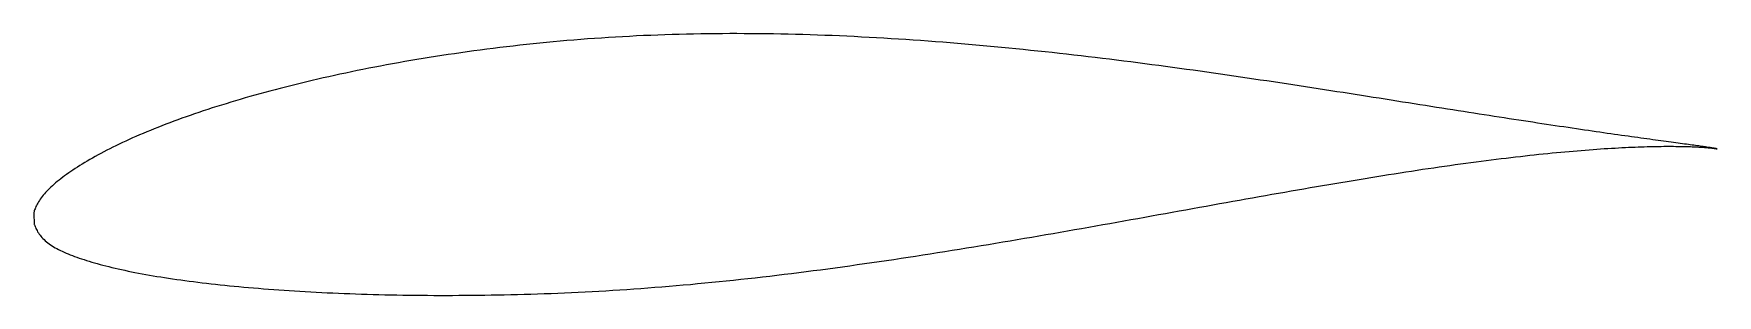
# Model space of a CAD drawing. Header units: metres. Extents: x -19.9 to 40.4, y -3.4 to 5.9.
import ezdxf

# ---------------------------------------------------------------- set-up
doc = ezdxf.new("R2010")
doc.units = ezdxf.units.M

msp = doc.modelspace()

# ---------------------------------------------------------------- linework, layer by layer
msp.add_lwpolyline([(40.409, 1.809), (40.408, 1.81), (40.404, 1.811), (40.398, 1.812), (40.39, 1.814), (40.38, 1.816), (40.367, 1.819), (40.352, 1.821), (40.335, 1.825), (40.315, 1.828), (40.293, 1.832), (40.269, 1.836), (40.242, 1.84), (40.213, 1.845), (40.182, 1.85), (40.148, 1.855), (40.113, 1.861), (40.074, 1.866), (40.034, 1.872), (39.991, 1.879), (39.946, 1.885), (39.899, 1.892), (39.85, 1.899), (39.798, 1.906), (39.744, 1.914), (39.688, 1.922), (39.629, 1.93), (39.568, 1.939), (39.505, 1.947), (39.44, 1.956), (39.372, 1.966), (39.303, 1.975), (39.231, 1.985), (39.156, 1.995), (39.08, 2.005), (39.001, 2.016), (38.92, 2.027), (38.837, 2.038), (38.752, 2.05), (38.664, 2.062), (38.575, 2.074), (38.483, 2.087), (38.389, 2.099), (38.293, 2.113), (38.195, 2.126), (38.094, 2.14), (37.991, 2.154), (37.887, 2.168), (37.78, 2.183), (37.671, 2.198), (37.56, 2.213), (37.447, 2.229), (37.331, 2.245), (37.214, 2.262), (37.095, 2.279), (36.973, 2.296), (36.849, 2.313), (36.724, 2.331), (36.596, 2.349), (36.467, 2.368), (36.335, 2.387), (36.201, 2.406), (36.065, 2.425), (35.928, 2.445), (35.788, 2.466), (35.646, 2.486), (35.503, 2.507), (35.357, 2.529), (35.21, 2.551), (35.06, 2.573), (34.909, 2.596), (34.756, 2.619), (34.601, 2.642), (34.444, 2.665), (34.285, 2.689), (34.124, 2.714), (33.962, 2.738), (33.797, 2.763), (33.631, 2.789), (33.463, 2.814), (33.293, 2.84), (33.122, 2.867), (32.949, 2.893), (32.774, 2.921), (32.597, 2.948), (32.418, 2.976), (32.238, 3.004), (32.056, 3.032), (31.872, 3.061), (31.687, 3.09), (31.5, 3.119), (31.312, 3.148), (31.121, 3.178), (30.929, 3.208), (30.736, 3.239), (30.541, 3.269), (30.344, 3.3), (30.146, 3.332), (29.947, 3.363), (29.746, 3.395), (29.543, 3.427), (29.339, 3.459), (29.133, 3.492), (28.926, 3.524), (28.717, 3.557), (28.507, 3.59), (28.296, 3.624), (28.083, 3.657), (27.869, 3.691), (27.654, 3.725), (27.437, 3.759), (27.218, 3.793), (26.999, 3.828), (26.778, 3.862), (26.556, 3.897), (26.333, 3.931), (26.108, 3.966), (25.882, 4.001), (25.655, 4.036), (25.427, 4.071), (25.198, 4.106), (24.967, 4.141), (24.736, 4.176), (24.503, 4.211), (24.269, 4.246), (24.034, 4.281), (23.798, 4.316), (23.561, 4.351), (23.323, 4.386), (23.084, 4.421), (22.844, 4.456), (22.603, 4.491), (22.361, 4.525), (22.118, 4.56), (21.874, 4.594), (21.63, 4.628), (21.384, 4.663), (21.138, 4.696), (20.89, 4.73), (20.642, 4.764), (20.393, 4.797), (20.144, 4.83), (19.893, 4.863), (19.642, 4.895), (19.39, 4.928), (19.138, 4.96), (18.885, 4.992), (18.631, 5.023), (18.376, 5.054), (18.121, 5.085), (17.865, 5.116), (17.609, 5.146), (17.352, 5.176), (17.094, 5.205), (16.836, 5.234), (16.578, 5.262), (16.319, 5.29), (16.06, 5.318), (15.8, 5.345), (15.54, 5.372), (15.279, 5.398), (15.018, 5.424), (14.756, 5.449), (14.495, 5.474), (14.233, 5.498), (13.97, 5.522), (13.708, 5.545), (13.445, 5.568), (13.182, 5.59), (12.918, 5.612), (12.655, 5.633), (12.391, 5.653), (12.127, 5.673), (11.863, 5.692), (11.599, 5.711), (11.335, 5.729), (11.071, 5.746), (10.807, 5.763), (10.542, 5.779), (10.278, 5.794), (10.013, 5.809), (9.749, 5.823), (9.485, 5.836), (9.221, 5.849), (8.957, 5.86), (8.693, 5.872), (8.429, 5.882), (8.165, 5.891), (7.902, 5.9), (7.638, 5.908), (7.375, 5.915), (7.112, 5.922), (6.85, 5.928), (6.587, 5.932), (6.325, 5.936), (6.064, 5.939), (5.802, 5.942), (5.541, 5.943), (5.281, 5.944), (5.02, 5.944), (4.76, 5.943), (4.501, 5.941), (4.242, 5.938), (3.984, 5.934), (3.726, 5.929), (3.468, 5.924), (3.211, 5.917), (2.955, 5.91), (2.699, 5.902), (2.444, 5.893), (2.19, 5.882), (1.936, 5.872), (1.682, 5.86), (1.43, 5.847), (1.178, 5.834), (0.927, 5.819), (0.676, 5.804), (0.427, 5.787), (0.178, 5.77), (-0.07, 5.752), (-0.318, 5.733), (-0.564, 5.714), (-0.81, 5.693), (-1.055, 5.672), (-1.299, 5.649), (-1.542, 5.626), (-1.784, 5.602), (-2.025, 5.578), (-2.265, 5.552), (-2.504, 5.526), (-2.743, 5.499), (-2.98, 5.472), (-3.216, 5.443), (-3.451, 5.414), (-3.685, 5.384), (-3.918, 5.354), (-4.15, 5.322), (-4.381, 5.29), (-4.611, 5.258), (-4.84, 5.225), (-5.067, 5.191), (-5.293, 5.157), (-5.518, 5.122), (-5.742, 5.086), (-5.965, 5.05), (-6.186, 5.014), (-6.406, 4.977), (-6.625, 4.939), (-6.843, 4.9), (-7.059, 4.861), (-7.274, 4.822), (-7.487, 4.782), (-7.699, 4.742), (-7.91, 4.701), (-8.12, 4.659), (-8.328, 4.617), (-8.534, 4.575), (-8.739, 4.532), (-8.943, 4.488), (-9.145, 4.444), (-9.346, 4.4), (-9.545, 4.355), (-9.743, 4.31), (-9.939, 4.264), (-10.134, 4.218), (-10.327, 4.172), (-10.519, 4.125), (-10.709, 4.077), (-10.897, 4.03), (-11.084, 3.982), (-11.269, 3.933), (-11.452, 3.885), (-11.634, 3.835), (-11.814, 3.786), (-11.993, 3.736), (-12.169, 3.686), (-12.344, 3.636), (-12.518, 3.585), (-12.689, 3.535), (-12.859, 3.484), (-13.027, 3.432), (-13.193, 3.381), (-13.358, 3.329), (-13.521, 3.277), (-13.682, 3.225), (-13.841, 3.172), (-13.998, 3.119), (-14.153, 3.066), (-14.307, 3.013), (-14.459, 2.96), (-14.608, 2.907), (-14.756, 2.853), (-14.902, 2.799), (-15.046, 2.746), (-15.189, 2.692), (-15.329, 2.637), (-15.467, 2.583), (-15.603, 2.529), (-15.738, 2.474), (-15.87, 2.42), (-16, 2.365), (-16.129, 2.311), (-16.255, 2.256), (-16.38, 2.201), (-16.502, 2.146), (-16.622, 2.091), (-16.741, 2.036), (-16.857, 1.98), (-16.971, 1.925), (-17.083, 1.87), (-17.193, 1.814), (-17.301, 1.759), (-17.407, 1.704), (-17.51, 1.649), (-17.612, 1.593), (-17.712, 1.538), (-17.809, 1.483), (-17.904, 1.428), (-17.997, 1.374), (-18.088, 1.319), (-18.177, 1.265), (-18.264, 1.211), (-18.348, 1.157), (-18.431, 1.104), (-18.511, 1.051), (-18.589, 0.998), (-18.665, 0.946), (-18.738, 0.894), (-18.81, 0.842), (-18.879, 0.79), (-18.946, 0.739), (-19.011, 0.688), (-19.074, 0.638), (-19.134, 0.588), (-19.192, 0.538), (-19.248, 0.488), (-19.302, 0.438), (-19.354, 0.389), (-19.403, 0.34), (-19.45, 0.291), (-19.495, 0.243), (-19.537, 0.195), (-19.577, 0.147), (-19.615, 0.099), (-19.651, 0.052), (-19.685, 0.005), (-19.716, -0.041), (-19.745, -0.087), (-19.771, -0.132), (-19.796, -0.176), (-19.818, -0.219), (-19.838, -0.261), (-19.856, -0.302), (-19.871, -0.342), (-19.884, -0.379), (-19.896, -0.414), (-19.904, -0.445), (-19.911, -0.472), (-19.916, -0.492), (-19.919, -0.506), (-19.903, -0.891), (-19.902, -0.894), (-19.898, -0.903), (-19.891, -0.918), (-19.882, -0.939), (-19.871, -0.969), (-19.856, -1.003), (-19.84, -1.041), (-19.821, -1.081), (-19.799, -1.121), (-19.776, -1.163), (-19.75, -1.204), (-19.722, -1.245), (-19.691, -1.286), (-19.658, -1.326), (-19.623, -1.366), (-19.586, -1.406), (-19.546, -1.445), (-19.504, -1.483), (-19.46, -1.52), (-19.414, -1.557), (-19.365, -1.594), (-19.315, -1.63), (-19.262, -1.665), (-19.206, -1.699), (-19.149, -1.734), (-19.089, -1.767), (-19.027, -1.8), (-18.963, -1.832), (-18.897, -1.864), (-18.828, -1.896), (-18.758, -1.927), (-18.685, -1.957), (-18.61, -1.987), (-18.532, -2.017), (-18.453, -2.047), (-18.371, -2.076), (-18.287, -2.105), (-18.201, -2.134), (-18.113, -2.163), (-18.022, -2.191), (-17.93, -2.22), (-17.835, -2.248), (-17.738, -2.276), (-17.639, -2.304), (-17.538, -2.332), (-17.435, -2.359), (-17.33, -2.386), (-17.222, -2.414), (-17.113, -2.441), (-17.001, -2.467), (-16.888, -2.494), (-16.772, -2.52), (-16.654, -2.545), (-16.534, -2.571), (-16.412, -2.596), (-16.289, -2.621), (-16.163, -2.645), (-16.035, -2.669), (-15.905, -2.693), (-15.773, -2.716), (-15.639, -2.739), (-15.503, -2.762), (-15.365, -2.784), (-15.226, -2.806), (-15.084, -2.828), (-14.94, -2.849), (-14.795, -2.87), (-14.648, -2.891), (-14.498, -2.911), (-14.347, -2.931), (-14.194, -2.951), (-14.039, -2.97), (-13.882, -2.989), (-13.724, -3.008), (-13.563, -3.026), (-13.401, -3.044), (-13.237, -3.062), (-13.071, -3.079), (-12.903, -3.096), (-12.734, -3.113), (-12.563, -3.129), (-12.39, -3.145), (-12.216, -3.16), (-12.039, -3.176), (-11.861, -3.19), (-11.682, -3.205), (-11.5, -3.219), (-11.318, -3.233), (-11.133, -3.246), (-10.947, -3.259), (-10.759, -3.272), (-10.569, -3.284), (-10.378, -3.295), (-10.186, -3.307), (-9.992, -3.318), (-9.796, -3.328), (-9.599, -3.339), (-9.4, -3.348), (-9.2, -3.357), (-8.998, -3.366), (-8.795, -3.375), (-8.591, -3.382), (-8.385, -3.39), (-8.177, -3.397), (-7.969, -3.403), (-7.758, -3.409), (-7.547, -3.415), (-7.334, -3.42), (-7.12, -3.425), (-6.904, -3.429), (-6.687, -3.432), (-6.469, -3.435), (-6.25, -3.438), (-6.029, -3.44), (-5.808, -3.442), (-5.585, -3.443), (-5.36, -3.444), (-5.135, -3.443), (-4.908, -3.443), (-4.681, -3.442), (-4.452, -3.441), (-4.222, -3.439), (-3.991, -3.436), (-3.758, -3.433), (-3.525, -3.43), (-3.291, -3.426), (-3.056, -3.421), (-2.82, -3.416), (-2.582, -3.41), (-2.344, -3.404), (-2.105, -3.397), (-1.865, -3.389), (-1.624, -3.381), (-1.382, -3.372), (-1.139, -3.362), (-0.896, -3.352), (-0.651, -3.341), (-0.406, -3.329), (-0.16, -3.317), (0.087, -3.304), (0.334, -3.291), (0.583, -3.276), (0.832, -3.261), (1.082, -3.245), (1.332, -3.229), (1.583, -3.211), (1.835, -3.193), (2.087, -3.175), (2.34, -3.155), (2.593, -3.135), (2.847, -3.114), (3.102, -3.093), (3.357, -3.07), (3.613, -3.048), (3.869, -3.024), (4.126, -3), (4.383, -2.974), (4.64, -2.949), (4.898, -2.922), (5.156, -2.895), (5.415, -2.867), (5.674, -2.839), (5.933, -2.81), (6.193, -2.78), (6.453, -2.75), (6.713, -2.719), (6.973, -2.687), (7.234, -2.655), (7.495, -2.623), (7.756, -2.59), (8.017, -2.556), (8.279, -2.522), (8.54, -2.487), (8.802, -2.451), (9.064, -2.416), (9.326, -2.379), (9.587, -2.342), (9.849, -2.305), (10.111, -2.267), (10.373, -2.229), (10.635, -2.191), (10.897, -2.152), (11.159, -2.112), (11.421, -2.073), (11.683, -2.033), (11.944, -1.992), (12.206, -1.952), (12.467, -1.911), (12.728, -1.869), (12.989, -1.828), (13.25, -1.786), (13.51, -1.743), (13.77, -1.701), (14.03, -1.658), (14.29, -1.615), (14.549, -1.572), (14.808, -1.529), (15.067, -1.485), (15.325, -1.442), (15.583, -1.398), (15.841, -1.354), (16.098, -1.31), (16.354, -1.265), (16.611, -1.221), (16.866, -1.176), (17.121, -1.132), (17.376, -1.087), (17.63, -1.042), (17.884, -0.997), (18.137, -0.952), (18.389, -0.907), (18.641, -0.862), (18.892, -0.817), (19.143, -0.772), (19.392, -0.727), (19.642, -0.683), (19.89, -0.638), (20.138, -0.593), (20.385, -0.549), (20.631, -0.504), (20.876, -0.46), (21.121, -0.416), (21.365, -0.372), (21.607, -0.328), (21.85, -0.284), (22.091, -0.24), (22.331, -0.197), (22.571, -0.154), (22.809, -0.111), (23.047, -0.068), (23.283, -0.026), (23.519, 0.016), (23.753, 0.058), (23.987, 0.1), (24.22, 0.141), (24.451, 0.182), (24.682, 0.223), (24.911, 0.263), (25.139, 0.303), (25.366, 0.343), (25.592, 0.382), (25.817, 0.421), (26.041, 0.46), (26.264, 0.498), (26.485, 0.535), (26.705, 0.573), (26.924, 0.61), (27.141, 0.646), (27.358, 0.682), (27.573, 0.718), (27.787, 0.753), (27.999, 0.787), (28.21, 0.822), (28.42, 0.855), (28.628, 0.889), (28.835, 0.921), (29.041, 0.953), (29.245, 0.985), (29.448, 1.016), (29.649, 1.047), (29.849, 1.077), (30.048, 1.106), (30.245, 1.135), (30.44, 1.163), (30.634, 1.191), (30.827, 1.219), (31.017, 1.245), (31.207, 1.272), (31.394, 1.297), (31.581, 1.322), (31.765, 1.347), (31.948, 1.371), (32.129, 1.394), (32.309, 1.417), (32.487, 1.44), (32.663, 1.461), (32.838, 1.483), (33.011, 1.503), (33.182, 1.523), (33.352, 1.543), (33.519, 1.562), (33.685, 1.58), (33.85, 1.598), (34.012, 1.615), (34.173, 1.632), (34.332, 1.648), (34.489, 1.664), (34.644, 1.679), (34.797, 1.693), (34.949, 1.708), (35.099, 1.721), (35.246, 1.734), (35.392, 1.746), (35.536, 1.758), (35.679, 1.77), (35.819, 1.781), (35.957, 1.791), (36.093, 1.801), (36.228, 1.81), (36.36, 1.819), (36.491, 1.827), (36.619, 1.835), (36.746, 1.842), (36.87, 1.849), (36.993, 1.855), (37.113, 1.861), (37.232, 1.867), (37.348, 1.872), (37.462, 1.877), (37.575, 1.881), (37.685, 1.885), (37.793, 1.888), (37.899, 1.891), (38.003, 1.894), (38.105, 1.896), (38.205, 1.898), (38.302, 1.899), (38.398, 1.901), (38.491, 1.902), (38.582, 1.902), (38.672, 1.902), (38.759, 1.902), (38.843, 1.902), (38.926, 1.901), (39.006, 1.901), (39.085, 1.899), (39.161, 1.898), (39.235, 1.896), (39.306, 1.895), (39.376, 1.893), (39.443, 1.89), (39.508, 1.888), (39.571, 1.885), (39.631, 1.883), (39.69, 1.88), (39.746, 1.877), (39.799, 1.873), (39.851, 1.87), (39.9, 1.867), (39.947, 1.864), (39.992, 1.86), (40.035, 1.857), (40.075, 1.853), (40.113, 1.85), (40.149, 1.846), (40.182, 1.843), (40.213, 1.839), (40.242, 1.836), (40.269, 1.832), (40.293, 1.829), (40.315, 1.826), (40.335, 1.823), (40.352, 1.82), (40.367, 1.818), (40.38, 1.816), (40.39, 1.814), (40.398, 1.812), (40.404, 1.81), (40.408, 1.81), (40.409, 1.809)], close=True)

doc.saveas('drawing.dxf')
